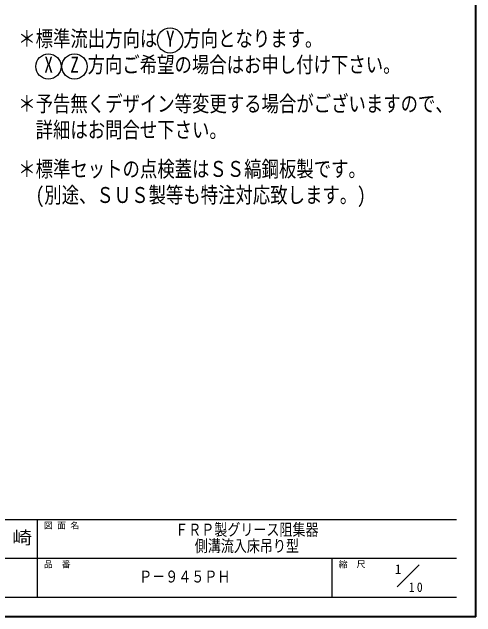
# Model space of a CAD drawing. Units: millimetres at full size, sheet at 1:10; details may follow other scales. Extents: x -2094 to 1956, y -1414 to 1396.
# Drawn here: x 889 to 1956, y -1414 to -22 of the extents above; entities that cross this region are included whole.
import ezdxf
from ezdxf.enums import TextEntityAlignment as Align

# ---------------------------------------------------------------- set-up
doc = ezdxf.new("R2010")
doc.units = ezdxf.units.MM
doc.header["$LTSCALE"] = 10
doc.layers.add('0-0_ﾚｲﾔ1', color=4, linetype='Continuous', lineweight=9)
doc.styles.add('ＭＳ ゴシック', font='')
doc.styles.get('ＭＳ ゴシック').set_extended_font_data('MS Gothic')

msp = doc.modelspace()

# ---------------------------------------------------------------- linework, layer by layer
at = {"layer": '0-0_ﾚｲﾔ1', "color": 1, "lineweight": 40}
for q in [(1956.31, 1396.33), (-2093.69, -1413.67)]:
    msp.add_line((1956.31, -1413.67), q, dxfattribs=at)
at = {"layer": '0-0_ﾚｲﾔ1', "color": 6, "lineweight": 25}
for p, q in [((1911.31, -1190.09), (-68.69, -1190.09)), ((947.02, -1368.67), (947.02, -1190.09)), ((1911.31, -1279.38), (679.17, -1279.38)), ((1625.59, -1368.67), (1625.59, -1279.38)), ((1911.31, -1368.67), (-68.69, -1368.67))]:
    msp.add_line(p, q, dxfattribs=at)
at = {"layer": '0-0_ﾚｲﾔ1', "color": 7, "lineweight": 18}
msp.add_line((1775.09, -1344.17), (1825.59, -1293.67), dxfattribs=at)
at = {"layer": '0-0_ﾚｲﾔ1', "color": 5, "lineweight": 25}
for centre in [(1252.48, -87), (972.48, -147), (1032.48, -147)]:
    msp.add_circle(centre, 29, dxfattribs=at)

# ---------------------------------------------------------------- texts
at = {"layer": '0-0_ﾚｲﾔ1', "color": 7, "style": 'ＭＳ ゴシック'}
for s, height, width, p in [('＊標準流出方向は Y 方向となります。', 36.66, 0.8, (902.98, -112)), (' X  Z 方向ご希望の場合はお申し付け下さい。', 36.66, 0.8, (942.98, -172)), ('＊予告無くデザイン等変更する場合がございますので、', 36.66, 0.8, (902.98, -262)), ('詳細はお問合せ下さい。', 36.66, 0.8, (942.98, -322)), ('＊標準セットの点検蓋はＳＳ縞鋼板製です。', 36.66, 0.8, (902.98, -412)), ('(別途、ＳＵＳ製等も特注対応致します。)', 36.66, 0.8, (942.98, -472)), ('ＦＲＰ製グリース阻集器', 27.49, 0.8, (1264.17, -1234.74)), ('千\u3000崎', 29.33, 1.15, (797.02, -1254.74)), ('側溝流入床吊り型', 27.49, 0.8, (1309.17, -1272.24)), ('Ｐ－９４５ＰＨ', 27.49, 0.8, (1181.31, -1342.77))]:
    msp.add_text(s, height=height, dxfattribs=dict(at, width=width)).set_placement(p, align=Align.BOTTOM_LEFT)
for s, height, p in [('図 面 名', 14.66, (962.02, -1215.09)), ('品\u3000番', 14.66, (962.02, -1304.38)), ('縮\u3000尺', 14.66, (1640.59, -1304.38)), ('1', 21.99, (1770.01, -1321.19))]:
    msp.add_text(s, height=height, dxfattribs=at).set_placement(p, align=Align.BOTTOM_LEFT)
at = {"layer": '0-0_ﾚｲﾔ1', "color": 7, "insert": (1801.98, -1356.57), "char_height": 21.99, "attachment_point": 7, "style": 'ＭＳ ゴシック'}
msp.add_mtext('\\T1.36;\\W0.9;10', dxfattribs=at)

doc.saveas('drawing.dxf')
